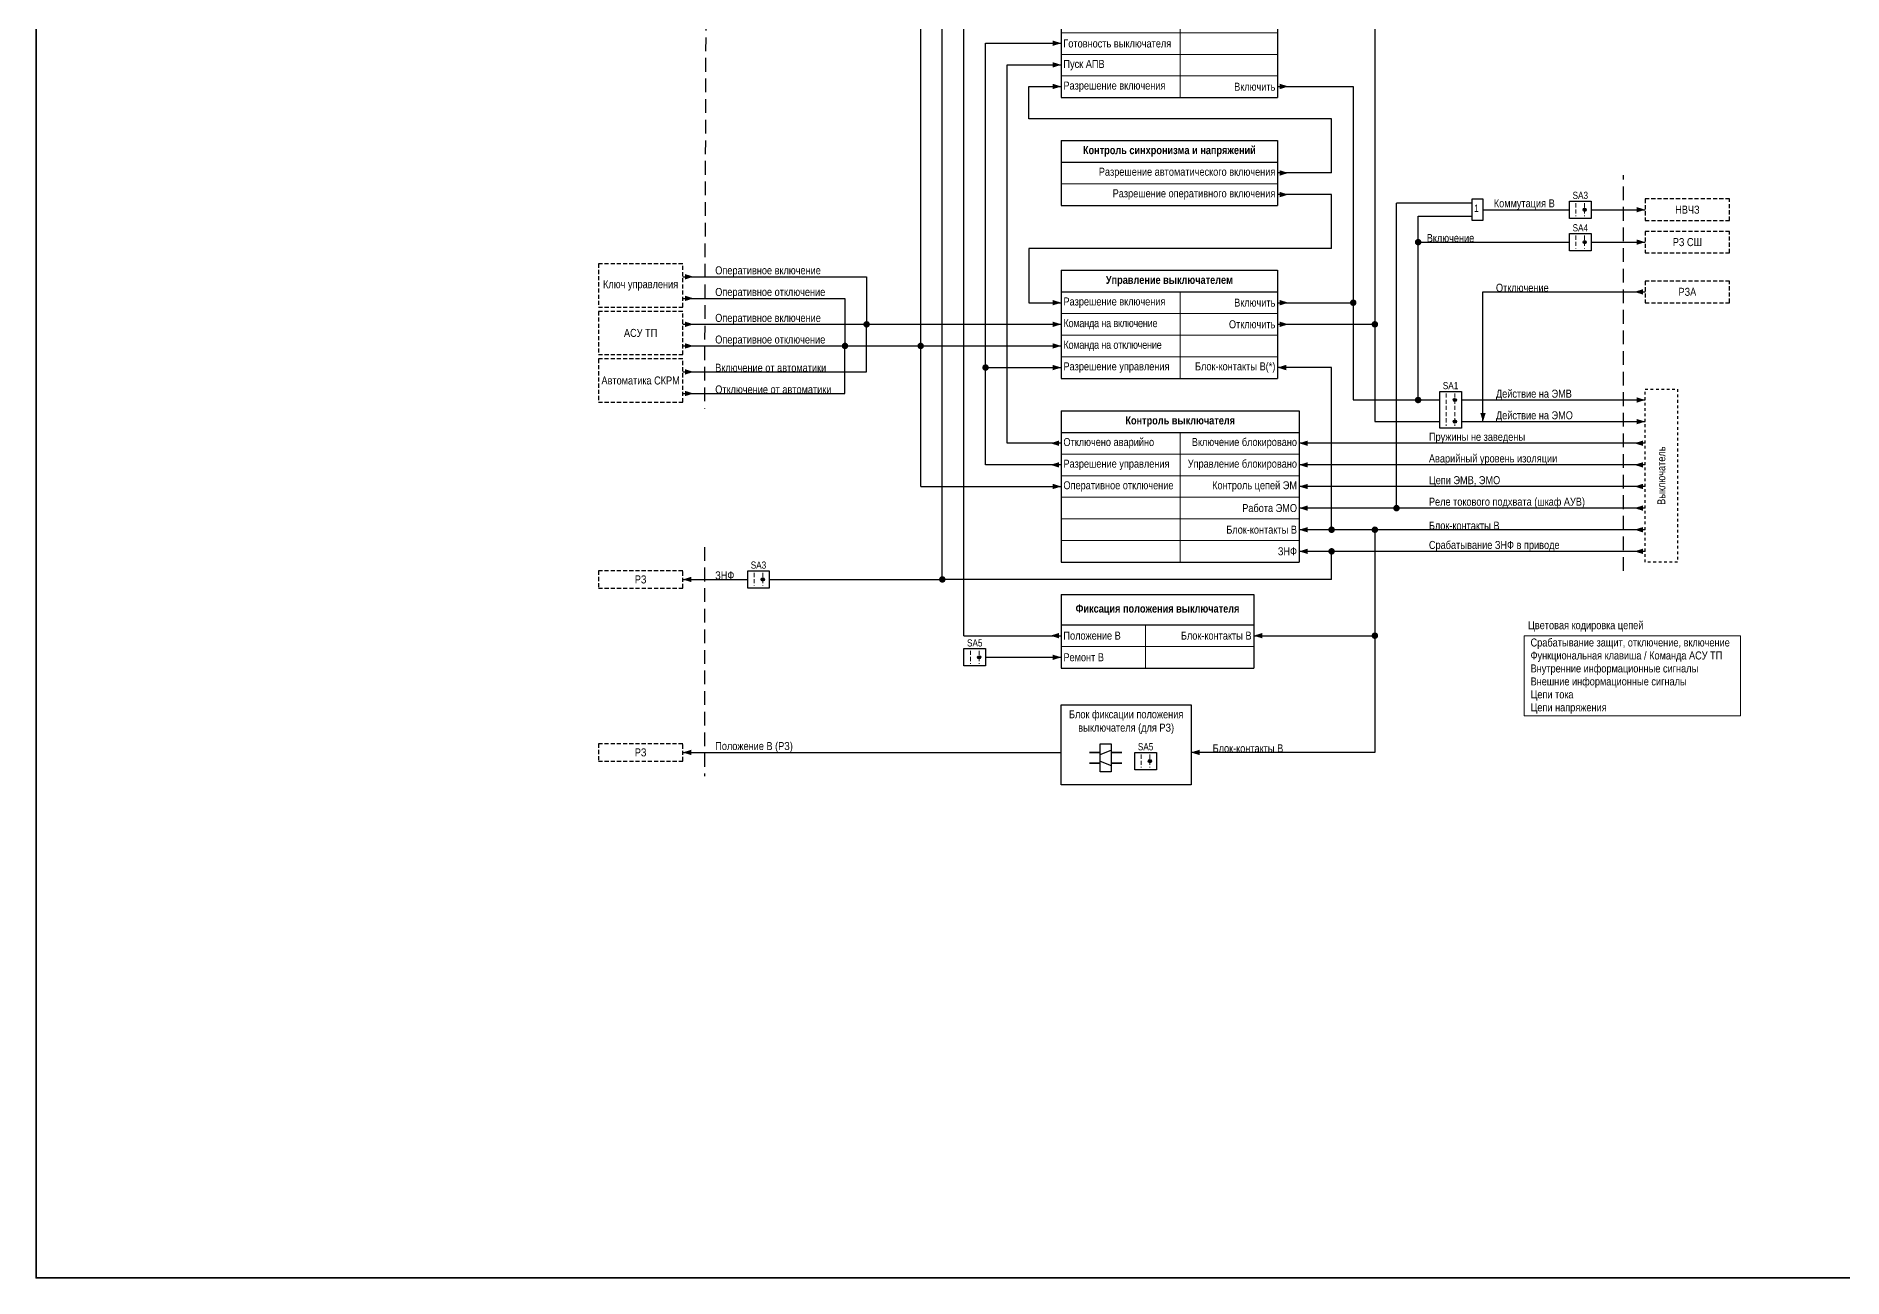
# Model space of a CAD drawing. Header units: millimetres. Extents: x 559 to 4268, y -3459 to 3336.
# Drawn here: x 616 to 1451, y 244 to 818 of the extents above; entities that cross this region are included whole.
import ezdxf
from ezdxf.enums import TextEntityAlignment as Align

# ---------------------------------------------------------------- set-up
doc = ezdxf.new("R2010")
doc.units = ezdxf.units.MM
doc.linetypes.add('JIS_02_1.2', pattern=[2.5, 1.25, -1.25])
doc.linetypes.add('штриховая2', pattern=[9.525, 6.35, -3.175])
for name, color, linetype, lineweight in [('Основная', 7, 'Continuous', 30), ('Отключение_включение', 1, 'Continuous', 30), ('Тонкая', 7, 'Continuous', 18), ('Цепи внешние', 84, 'Continuous', 30), ('Цепи внутренние', 5, 'Continuous', 30), ('Цепи ТН', 200, 'Continuous', 30), ('Цепи ТТ', 23, 'Continuous', 30), ('Цепь - ФК и АСУ', 132, 'Continuous', 30), ('Штриховая', 7, 'штриховая2', 20)]:
    doc.layers.add(name, color=color, linetype=linetype, lineweight=lineweight)
doc.layers.add('Рамка', color=8, linetype='Continuous', lineweight=35, plot=False)
doc.styles.add('Narrow', font='ARIALN.TTF')
doc.styles.add('Табл дан', font='ARIALN.TTF')
doc.styles.add('Табл загол', font='ARIALNB.TTF')

# ---------------------------------------------------------------- blocks, each defined once
blk = doc.blocks.new('*T59')
at = {"layer": 'Основная', "color": 0, "linetype": 'ByBlock', "lineweight": -2, "transparency": 16777216}
for p, q in [((0, 0), (100, 0)), ((0, 0), (0, -10)), ((100, 0), (100, -10))]:
    blk.add_line(p, q, dxfattribs=at)
at = {"layer": 'Основная', "color": 0, "linetype": 'ByBlock', "lineweight": 30, "transparency": 16777216}
for p, q in [((0, -10), (100, -10)), ((0, -10), (0, -82)), ((100, -10), (100, -82)), ((0, -82), (100, -82))]:
    blk.add_line(p, q, dxfattribs=at)
at = {"layer": 'Основная', "color": 0, "linetype": 'ByBlock', "lineweight": 18, "transparency": 16777216}
for p, q in [((55, -10), (55, -82)), ((0, -42), (100, -42)), ((0, -52), (100, -52)), ((0, -62), (100, -62)), ((0, -72), (100, -72))]:
    blk.add_line(p, q, dxfattribs=at)
at = {"layer": 'Основная', "color": 0, "transparency": 16777216, "char_height": 3.7}
for s, insert, width, attachment_point, style in [('{\\C256;АПВ}', (50, -5), 97, 5, 'Табл загол'), ('Запрет', (1, -26), 53, 4, 'Табл дан'), ('Положение В', (1, -47), 53, 4, 'Табл дан'), ('Готовность выключателя', (1, -57), 53, 4, 'Табл дан'), ('Пуск АПВ', (1, -67), 53, 4, 'Табл дан'), ('Разрешение включения', (1, -77), 53, 4, 'Табл дан'), ('Включить', (99, -77), 43, 6, 'Табл дан')]:
    blk.add_mtext(s, dxfattribs=dict(at, insert=insert, width=width, attachment_point=attachment_point, style=style))
blk = doc.blocks.new('*T99')
at = {"layer": 'Основная', "color": 0, "linetype": 'ByBlock', "lineweight": -2, "transparency": 16777216}
for p, q in [((0, 0), (110, 0)), ((0, 0), (0, -10)), ((110, 0), (110, -10))]:
    blk.add_line(p, q, dxfattribs=at)
at = {"layer": 'Основная', "color": 0, "linetype": 'ByBlock', "lineweight": 30, "transparency": 16777216}
for p, q in [((0, -10), (110, -10)), ((0, -10), (0, -70)), ((110, -10), (110, -70)), ((0, -70), (110, -70))]:
    blk.add_line(p, q, dxfattribs=at)
at = {"layer": 'Основная', "color": 0, "linetype": 'ByBlock', "lineweight": 18, "transparency": 16777216}
for p, q in [((55, -10), (55, -70)), ((0, -20), (110, -20)), ((0, -30), (110, -30)), ((0, -40), (110, -40)), ((0, -50), (110, -50)), ((0, -60), (110, -60))]:
    blk.add_line(p, q, dxfattribs=at)
at = {"layer": 'Основная', "color": 0, "transparency": 16777216, "char_height": 3.7}
for s, insert, width, attachment_point, style in [('Контроль выключателя', (55, -5), 107, 5, 'Табл загол'), ('Отключено аварийно', (1, -15), 53, 4, 'Табл дан'), ('Включение блокировано', (109, -15), 53, 6, 'Табл дан'), ('Разрешение управления', (1, -25), 53, 4, 'Табл дан'), ('Управление блокировано', (109, -25), 53, 6, 'Табл дан'), ('Оперативное отключение', (1, -35), 53, 4, 'Табл дан'), ('Контроль цепей ЭМ', (109, -35), 53, 6, 'Табл дан'), ('Работа ЭМО', (109, -45), 53, 6, 'Табл дан'), ('Блок-контакты В', (109, -55), 53, 6, 'Табл дан'), ('ЗНФ', (109, -65), 53, 6, 'Табл дан')]:
    blk.add_mtext(s, dxfattribs=dict(at, insert=insert, width=width, attachment_point=attachment_point, style=style))
blk = doc.blocks.new('*T100')
at = {"layer": 'Основная', "color": 0, "linetype": 'ByBlock', "lineweight": -2, "transparency": 16777216}
for p, q in [((0, 0), (100, 0)), ((0, 0), (0, -10)), ((100, 0), (100, -10))]:
    blk.add_line(p, q, dxfattribs=at)
at = {"layer": 'Основная', "color": 0, "linetype": 'ByBlock', "lineweight": 30, "transparency": 16777216}
for p, q in [((0, -10), (100, -10)), ((0, -10), (0, -50)), ((100, -10), (100, -50)), ((0, -50), (100, -50))]:
    blk.add_line(p, q, dxfattribs=at)
at = {"layer": 'Основная', "color": 0, "linetype": 'ByBlock', "lineweight": 18, "transparency": 16777216}
for p, q in [((55, -10), (55, -50)), ((0, -20), (100, -20)), ((0, -30), (100, -30)), ((0, -40), (100, -40))]:
    blk.add_line(p, q, dxfattribs=at)
at = {"layer": 'Основная', "color": 0, "transparency": 16777216, "char_height": 3.7}
for s, insert, width, attachment_point, style in [('Управление выключателем', (50, -5), 97, 5, 'Табл загол'), ('Разрешение включения  ', (1, -15), 53, 4, 'Табл дан'), ('Включить', (99, -15), 43, 6, 'Табл дан'), ('{\\T0.95;Команда на включение}', (1, -25), 53, 4, 'Табл дан'), ('Отключить', (99, -25), 43, 6, 'Табл дан'), ('{\\T0.95;Команда на отключение}', (1, -35), 53, 4, 'Табл дан'), ('Разрешение управления', (1, -45), 53, 4, 'Табл дан'), ('Блок-контакты В(*)', (99, -45), 43, 6, 'Табл дан')]:
    blk.add_mtext(s, dxfattribs=dict(at, insert=insert, width=width, attachment_point=attachment_point, style=style))
blk = doc.blocks.new('Point')
at = {"layer": 'Основная', "color": 0, "const_width": 1.5}
blk.add_lwpolyline([(-0.75, 0, 1), (0.75, 0, 1)], format="xyb", close=True, dxfattribs=at)
blk = doc.blocks.new('*T98')
at = {"layer": 'Основная', "color": 0, "linetype": 'ByBlock', "lineweight": -2, "transparency": 16777216}
for p, q in [((0, 0), (89, 0)), ((0, 0), (0, -14.03)), ((89, 0), (89, -14.03))]:
    blk.add_line(p, q, dxfattribs=at)
at = {"layer": 'Основная', "color": 0, "linetype": 'ByBlock', "lineweight": 30, "transparency": 16777216}
for p, q in [((0, -14.03), (89, -14.03)), ((0, -14.03), (0, -34.03)), ((89, -14.03), (89, -34.03)), ((0, -34.03), (89, -34.03))]:
    blk.add_line(p, q, dxfattribs=at)
at = {"layer": 'Основная', "color": 0, "linetype": 'ByBlock', "lineweight": 18, "transparency": 16777216}
for p, q in [((39, -14.03), (39, -34.03)), ((0, -24.03), (89, -24.03))]:
    blk.add_line(p, q, dxfattribs=at)
at = {"layer": 'Основная', "color": 0, "transparency": 16777216, "char_height": 3.7}
for s, insert, width, attachment_point, style in [('Фиксация положения выключателя', (44.5, -7.02), 86, 5, 'Табл загол'), ('\\A1;Положение В', (1, -19.03), 37, 4, 'Табл дан'), ('Блок-контакты В', (88, -19.03), 48, 6, 'Табл дан'), ('Ремонт В', (1, -29.03), 37, 4, 'Табл дан')]:
    blk.add_mtext(s, dxfattribs=dict(at, insert=insert, width=width, attachment_point=attachment_point, style=style))
blk = doc.blocks.new('*T119')
at = {"layer": 'Основная', "color": 0, "linetype": 'ByBlock', "lineweight": -2, "transparency": 16777216}
for p, q in [((0, 0), (100, 0)), ((0, 0), (0, -10)), ((100, 0), (100, -10))]:
    blk.add_line(p, q, dxfattribs=at)
at = {"layer": 'Основная', "color": 0, "linetype": 'ByBlock', "lineweight": 30, "transparency": 16777216}
for p, q in [((0, -10), (100, -10)), ((0, -10), (0, -30)), ((100, -10), (100, -30)), ((0, -30), (100, -30))]:
    blk.add_line(p, q, dxfattribs=at)
at = {"layer": 'Основная', "color": 0, "linetype": 'ByBlock', "lineweight": 18, "transparency": 16777216}
blk.add_line((0, -20), (100, -20), dxfattribs=at)
at = {"layer": 'Основная', "color": 0, "transparency": 16777216, "char_height": 3.7}
for s, insert, width, attachment_point, style in [('{\\C256;Контроль синхронизма и напряжений}', (50, -5), 97, 5, 'Табл загол'), ('Разрешение автоматического включения', (99, -15), 98, 6, 'Табл дан'), ('Разрешение оперативного включения', (99, -25), 98, 6, 'Табл дан')]:
    blk.add_mtext(s, dxfattribs=dict(at, insert=insert, width=width, attachment_point=attachment_point, style=style))

msp = doc.modelspace()

# ---------------------------------------------------------------- hatches: boundary and pattern name
at = {"layer": 'Тонкая', "lineweight": 25, "ltscale": 0.25}
h = msp.add_hatch(color=256, dxfattribs=at)
edge = h.paths.add_edge_path()
edge.add_arc((1332, 738), 0.75, 0, 360)
h = msp.add_hatch(color=256, dxfattribs=at)
edge = h.paths.add_edge_path()
edge.add_arc((1332, 723), 0.75, 0, 360)
h = msp.add_hatch(color=256, dxfattribs=at)
edge = h.paths.add_edge_path()
edge.add_arc((1272, 650), 0.75, 0, 360)
h = msp.add_hatch(color=256, dxfattribs=at)
edge = h.paths.add_edge_path()
edge.add_arc((1272, 640), 0.75, 0, 360)
h = msp.add_hatch(color=256, dxfattribs=at)
edge = h.paths.add_edge_path()
edge.add_arc((952, 567), 0.75, 0, 360)
h = msp.add_hatch(color=256, dxfattribs=at)
edge = h.paths.add_edge_path()
edge.add_arc((1052, 531), 0.75, 0, 360)
h = msp.add_hatch(color=256, dxfattribs=at)
edge = h.paths.add_edge_path()
edge.add_arc((1131, 483), 0.75, 0, 360)

# ---------------------------------------------------------------- linework, layer by layer
at = {"layer": 'Основная'}
for points in [[(1325, 742), (1335, 742), (1335, 734), (1325, 734)], [(1325, 727), (1335, 727), (1335, 719), (1325, 719)], [(1265, 654), (1275, 654), (1275, 637), (1265, 637)], [(945, 571), (955, 571), (955, 563), (945, 563)], [(1045, 535), (1055, 535), (1055, 527), (1045, 527)], [(1090, 509), (1150, 509), (1150, 472), (1090, 472)], [(1103, 487), (1108, 487), (1108, 487), (1103, 487)], [(1108, 491), (1113, 491), (1113, 478), (1108, 478)], [(1113, 487), (1118, 487), (1118, 487), (1113, 487)], [(1124, 487), (1134, 487), (1134, 479), (1124, 479)], [(1103, 482), (1108, 482), (1108, 482), (1103, 482)], [(1113, 482), (1118, 482), (1118, 482), (1113, 482)]]:
    msp.add_lwpolyline(points, close=True, dxfattribs=at)
at = {"layer": 'Основная', "color": 5}
msp.add_lwpolyline([(1045, 541), (1090, 541)], dxfattribs=at)
at = {"layer": 'Основная'}
for points in [[(1108, 486), (1113, 488)], [(1108, 483), (1113, 481)]]:
    msp.add_lwpolyline(points, dxfattribs=at)
at = {"layer": 'Отключение_включение'}
for points in [[(1235, 900), (1235, 640)], [(915, 707), (1000, 707), (1000, 685)], [(915, 697), (990, 697), (990, 675)], [(1285, 700), (1360, 700)], [(915, 685), (1090, 685)], [(915, 663), (1000, 663), (1000, 685)], [(915, 653), (990, 653), (990, 675)], [(1025, 610), (1090, 610)]]:
    msp.add_lwpolyline(points, dxfattribs=at)
at = {"layer": 'Отключение_включение', "ltscale": 0.3}
for points in [[(1025, 610), (1025, 841)], [(1190, 795), (1225, 795)], [(1225, 795), (1225, 650)], [(1190, 695), (1225, 695)], [(1285, 640), (1285, 700)], [(1190, 685), (1235, 685)], [(915, 675), (1090, 675)], [(1225, 650), (1265, 650)], [(1275, 650), (1360, 650)], [(1235, 640), (1265, 640)], [(1275, 640), (1360, 640)]]:
    msp.add_lwpolyline(points, dxfattribs=at)
for points in [[(1195, 795, 0, 2.5, 0), (1191, 795, 0, 0, 0)], [(920, 707, 0, 2.5, 0), (916, 707, 0, 0, 0)], [(920, 697, 0, 2.5, 0), (916, 697, 0, 0, 0)], [(1195, 695, 0, 2.5, 0), (1191, 695, 0, 0, 0)], [(1355, 700, 0, 2.5, 0), (1359, 700, 0, 0, 0)], [(920, 685, 0, 2.5, 0), (916, 685, 0, 0, 0)], [(1090, 685, 0, 2.5, 0), (1086, 685, 0, 0, 0)], [(1195, 685, 0, 2.5, 0), (1191, 685, 0, 0, 0)], [(920, 675, 0, 2.5, 0), (916, 675, 0, 0, 0)], [(1090, 675, 0, 2.5, 0), (1086, 675, 0, 0, 0)], [(920, 663, 0, 2.5, 0), (916, 663, 0, 0, 0)], [(920, 653, 0, 2.5, 0), (916, 653, 0, 0, 0)], [(1285, 640, 0, 2.5, 0), (1285, 644, 0, 0, 0)], [(1360, 650, 0, 2.5, 0), (1356, 650, 0, 0, 0)], [(1360, 640, 0, 2.5, 0), (1356, 640, 0, 0, 0)], [(1090, 610, 0, 2.5, 0), (1086, 610, 0, 0, 0)]]:
    msp.add_lwpolyline(points, format="xyseb", dxfattribs=at)
at = {"layer": 'Рамка', "color": 1}
msp.add_lwpolyline([(616, 1843), (1926, 1843), (1926, 244), (616, 244)], close=True, dxfattribs=at)
at = {"layer": 'Тонкая', "ltscale": 0.3}
msp.add_lwpolyline([(1304, 541), (1404, 541), (1404, 504), (1304, 504)], close=True, dxfattribs=at)
at = {"layer": 'Тонкая', "lineweight": 25, "ltscale": 0.25}
for centre in [(1332, 738), (1332, 723), (1272, 650), (1272, 640), (952, 567), (1052, 531), (1131, 483)]:
    msp.add_circle(centre, 0.75, dxfattribs=at)
at = {"layer": 'Цепи внешние'}
for points in [[(1035, 567), (1035, 954)], [(1245, 600), (1245, 741)], [(1280, 741), (1245, 741)], [(1285, 738), (1325, 738)], [(1335, 738), (1360, 738)], [(1215, 665), (1190, 665)], [(1215, 590), (1215, 665)], [(1235, 590), (1235, 487)], [(1360, 580), (1200, 580)], [(1215, 567), (1215, 580)], [(1179, 541), (1235, 541)], [(1235, 487), (1150, 487)]]:
    msp.add_lwpolyline(points, dxfattribs=at)
msp.add_lwpolyline([(1285, 733), (1280, 733), (1280, 743), (1285, 743)], close=True, dxfattribs=at)
at = {"layer": 'Цепи внешние', "ltscale": 0.3}
for points in [[(1360, 738, 0, 2.5, 0), (1356, 738, 0, 0, 0)], [(1360, 723, 0, 2.5, 0), (1356, 723, 0, 0, 0)], [(1190, 665, 0, 2.5, 0), (1194, 665, 0, 0, 0)], [(1200, 630, 0, 2.5, 0), (1204, 630, 0, 0, 0)], [(1355, 630, 0, 2.5, 0), (1359, 630, 0, 0, 0)], [(1200, 620, 0, 2.5, 0), (1204, 620, 0, 0, 0)], [(1355, 620, 0, 2.5, 0), (1359, 620, 0, 0, 0)], [(1200, 610, 0, 2.5, 0), (1204, 610, 0, 0, 0)], [(1355, 610, 0, 2.5, 0), (1359, 610, 0, 0, 0)], [(1200, 600, 0, 2.5, 0), (1204, 600, 0, 0, 0)], [(1355, 600, 0, 2.5, 0), (1359, 600, 0, 0, 0)], [(1200, 590, 0, 2.5, 0), (1204, 590, 0, 0, 0)], [(1355, 590, 0, 2.5, 0), (1359, 590, 0, 0, 0)], [(1200, 580, 0, 2.5, 0), (1204, 580, 0, 0, 0)], [(1355, 580, 0, 2.5, 0), (1359, 580, 0, 0, 0)], [(915, 567, 0, 2.5, 0), (919, 567, 0, 0, 0)], [(1179, 541, 0, 2.5, 0), (1183, 541, 0, 0, 0)], [(915, 487, 0, 2.5, 0), (919, 487, 0, 0, 0)], [(1150, 487, 0, 2.5, 0), (1154, 487, 0, 0, 0)]]:
    msp.add_lwpolyline(points, format="xyseb", dxfattribs=at)
at = {"layer": 'Цепи внешние', "linetype": 'штриховая2', "ltscale": 0.3}
for points in [[(1399, 743), (1360, 743), (1360, 733), (1399, 733)], [(1399, 728), (1360, 728), (1360, 718), (1399, 718)], [(915, 713), (876, 713), (876, 693), (915, 693)], [(1399, 705), (1360, 705), (1360, 695), (1399, 695)], [(915, 691), (876, 691), (876, 671), (915, 671)], [(915, 669), (876, 669), (876, 649), (915, 649)], [(915, 571), (876, 571), (876, 563), (915, 563)], [(915, 491), (876, 491), (876, 483), (915, 483)]]:
    msp.add_lwpolyline(points, close=True, dxfattribs=at)
at = {"layer": 'Цепи внешние', "ltscale": 0.3}
for points in [[(1255, 650), (1255, 735)], [(1255, 735), (1280, 735)], [(1255, 723), (1325, 723)], [(1335, 723), (1360, 723)], [(1360, 630), (1200, 630)], [(1360, 620), (1200, 620)], [(1360, 610), (1360, 610), (1360, 610), (1200, 610)], [(1360, 600), (1360, 600), (1360, 600), (1200, 600)], [(1360, 590), (1360, 590), (1360, 590), (1200, 590)], [(1350, 590), (1350, 590), (1350, 590), (1200, 590)], [(915, 567), (945, 567)], [(955, 567), (1035, 567)], [(1215, 567), (1035, 567)], [(915, 487), (1090, 487)]]:
    msp.add_lwpolyline(points, dxfattribs=at)
at = {"layer": 'Цепи внешние', "linetype": 'JIS_02_1.2'}
msp.add_lwpolyline([(1360, 655), (1375, 655), (1375, 575), (1360, 575)], close=True, dxfattribs=at)
at = {"layer": 'Цепи внутренние'}
for p, q in [((1215, 755), (1190, 755)), ((1215, 745), (1190, 745))]:
    msp.add_line(p, q, dxfattribs=at)
at = {"layer": 'Цепи внутренние', "ltscale": 0.3}
for points in [[(1045, 541), (1045, 1200)], [(1055, 620), (1055, 815)], [(1065, 630), (1065, 805)], [(1055, 665), (1090, 665)], [(1090, 630), (1065, 630)], [(1090, 620), (1055, 620)]]:
    msp.add_lwpolyline(points, dxfattribs=at)
at = {"layer": 'Цепи внутренние', "linetype": 'штриховая2'}
for points in [[(926, 932), (925, 646)], [(1350, 571), (1350, 754)], [(925, 582), (925, 476)]]:
    msp.add_lwpolyline(points, dxfattribs=at)
at = {"layer": 'Цепи внутренние'}
for points in [[(1055, 815), (1090, 815)], [(1065, 805), (1090, 805)], [(1075, 780), (1075, 795)], [(1075, 795), (1090, 795)], [(1215, 780), (1075, 780)], [(1215, 755), (1215, 780)], [(1215, 720), (1215, 745)], [(1215, 720), (1075, 720)], [(1075, 720), (1075, 695)], [(1075, 695), (1090, 695)]]:
    msp.add_lwpolyline(points, dxfattribs=at)
at = {"layer": 'Цепи внутренние', "ltscale": 0.3}
for points in [[(1090, 815, 0, 2.5, 0), (1086, 815, 0, 0, 0)], [(1090, 805, 0, 2.5, 0), (1086, 805, 0, 0, 0)], [(1090, 795, 0, 2.5, 0), (1086, 795, 0, 0, 0)], [(1195, 755, 0, 2.5, 0), (1191, 755, 0, 0, 0)], [(1195, 745, 0, 2.5, 0), (1191, 745, 0, 0, 0)], [(1090, 695, 0, 2.5, 0), (1086, 695, 0, 0, 0)], [(1090, 665, 0, 2.5, 0), (1086, 665, 0, 0, 0)], [(1085, 630, 0, 2.5, 0), (1089, 630, 0, 0, 0)], [(1085, 620, 0, 2.5, 0), (1089, 620, 0, 0, 0)], [(1085, 541, 0, 2.5, 0), (1089, 541, 0, 0, 0)]]:
    msp.add_lwpolyline(points, format="xyseb", dxfattribs=at)
at = {"layer": 'Цепь - ФК и АСУ'}
msp.add_lwpolyline([(1055, 531), (1090, 531)], dxfattribs=at)
at = {"layer": 'Цепь - ФК и АСУ', "ltscale": 0.3}
msp.add_lwpolyline([(1090, 531, 0, 2.5, 0), (1086, 531, 0, 0, 0)], format="xyseb", dxfattribs=at)
at = {"layer": 'Штриховая', "ltscale": 0.3}
for p, q in [((1328, 741), (1328, 735)), ((1332, 741), (1332, 735)), ((1328, 726), (1328, 720)), ((1332, 726), (1332, 720)), ((1268, 653), (1268, 638)), ((1272, 653), (1272, 638)), ((948, 570), (948, 564)), ((952, 570), (952, 564)), ((1048, 534), (1048, 528)), ((1052, 534), (1052, 528)), ((1127, 486), (1127, 480)), ((1131, 486), (1131, 480))]:
    msp.add_line(p, q, dxfattribs=at)

# ---------------------------------------------------------------- block references
for name, p in [('*T59', (1090, 871.86)), ('*T119', (1089.99, 770)), ('*T100', (1090, 710)), ('*T99', (1090, 645)), ('*T98', (1090, 560.03))]:
    msp.add_blockref(name, p)
at = {"layer": 'Отключение_включение'}
for p in [(1225, 695), (1000, 685), (1235, 685), (990, 675), (1025, 675)]:
    msp.add_blockref('Point', p, dxfattribs=at)
at = {"layer": 'Цепи внешние'}
for p in [(1255, 723), (1255, 650), (1245, 600), (1215, 590), (1235, 590), (1215, 580), (1035, 567), (1235, 541)]:
    msp.add_blockref('Point', p, dxfattribs=at)
at = {"layer": 'Цепи внутренние'}
msp.add_blockref('Point', (1055, 665), dxfattribs=at)

# ---------------------------------------------------------------- texts
at = {"layer": 'Основная', "style": 'Narrow'}
for s, height, p in [('SA3', 3.3, (1330, 743)), ('SA4', 3.3, (1330, 728)), ('SA1', 3.3, (1270, 655)), ('SA3', 3.3, (950, 572)), ('Цветовая кодировка цепей', 3.7, (1332.5, 544)), ('SA5', 3.3, (1050, 536)), ('SA5', 3.3, (1129, 488))]:
    msp.add_text(s, height=height, dxfattribs=at).set_placement(p, align=Align.CENTER)
msp.add_text('1', height=3.3, dxfattribs=at).set_placement((1283, 737), align=Align.RIGHT)
at = {"layer": 'Основная', "char_height": 3.7, "style": 'Narrow'}
for s, insert, width, attachment_point in [('Коммутация В', (1290, 738), 79, 7), ('НВЧЗ', (1379.5, 738), 39, 5), ('Включение', (1259, 723), 79, 7), ('РЗ СШ', (1379.5, 723), 39, 5), ('Оперативное включение', (930, 707), 77, 7), ('Ключ управления', (895.5, 703), 39, 5), ('Оперативное отключение', (930, 697), 77, 7), ('Отключение', (1291, 700), 30, 7), ('РЗА', (1379.5, 700), 39, 5), ('Оперативное включение', (930, 685), 62, 7), ('АСУ ТП', (895.5, 681), 39, 5), ('Оперативное отключение', (930, 675), 77, 7), ('Автоматика СКРМ', (895.5, 659), 39, 5), ('Включение от автоматики', (930, 663), 62, 7), ('Отключение от автоматики', (930, 653), 77, 7), ('{\\C0;Действие на ЭМВ}', (1291, 650), 39, 7), ('{\\C0;Действие на ЭМО}', (1291, 640), 43.2754, 7), ('{\\C0;Пружины не заведены}', (1260, 630), 80, 7), ('{\\C0;Аварийный уровень изоляции}', (1260, 620), 80, 7), ('{\\C0;Цепи ЭМВ, ЭМО}', (1260, 610), 43.2754, 7), ('{\\C0;Реле токового подхвата (шкаф АУВ)}', (1260, 600), 75, 7), ('{\\C0;Блок-контакты В}', (1260, 590), 43.2754, 7), ('{\\C0;Срабатывание ЗНФ в приводе}', (1260, 580), 72, 7), ('РЗ', (895.5, 567), 39, 5), ('{\\C0;ЗНФ}', (930, 567), 62, 7), ('{\\C0;Блок фиксации положения выключателя (для РЗ)}', (1120, 501), 60, 5), ('РЗ', (895.5, 487), 39, 5), ('\\A1;{\\C0;Положение В (РЗ)}', (930, 487), 62, 7), ('{\\C0;Блок-контакты В}', (1160, 487), 43.2754, 7)]:
    msp.add_mtext(s, dxfattribs=dict(at, insert=insert, width=width, attachment_point=attachment_point))
at = {"layer": 'Основная', "insert": (1367.5, 615), "char_height": 3.7, "width": 80, "attachment_point": 5, "rotation": 90, "style": 'Narrow'}
msp.add_mtext('{\\C0;Выключатель}', dxfattribs=at)
at = {"layer": 'Отключение_включение', "style": 'Narrow'}
msp.add_text('Срабатывание защит, отключение, включение', height=3.7, dxfattribs=at).set_placement((1307, 536))
at = {"layer": 'Цепи внешние', "style": 'Narrow'}
msp.add_text('Внешние информационные сигналы', height=3.7, dxfattribs=at).set_placement((1307, 518))
at = {"layer": 'Цепи внутренние', "style": 'Narrow'}
msp.add_text('Внутренние информационные сигналы', height=3.7, dxfattribs=at).set_placement((1307, 524))
at = {"layer": 'Цепи ТН', "style": 'Narrow'}
msp.add_text('Цепи напряжения', height=3.7, dxfattribs=at).set_placement((1307, 506))
at = {"layer": 'Цепи ТТ', "style": 'Narrow'}
msp.add_text('Цепи тока', height=3.7, dxfattribs=at).set_placement((1307, 512))
at = {"layer": 'Цепь - ФК и АСУ', "style": 'Narrow'}
msp.add_text('Функциональная клавиша / Команда АСУ ТП', height=3.7, dxfattribs=at).set_placement((1307, 530))

doc.saveas('drawing.dxf')
